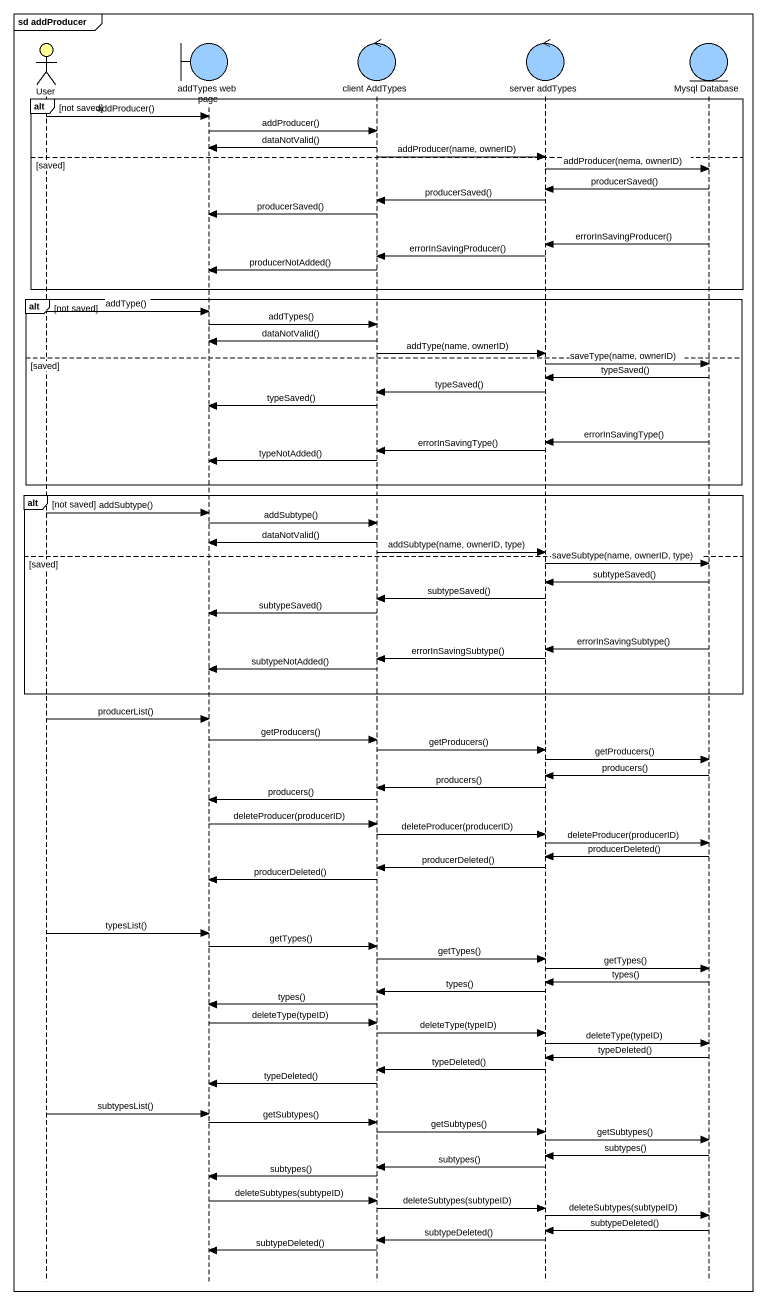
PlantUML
@startuml
mainframe sd addProducer
hide footbox
actor User #FFFE99
boundary "addTypes web page" as addTypes_web_page #99CCFF
control "client AddTypes" as client_AddTypes #99CCFF
control "server addTypes" as server_addTypes #99CCFF
entity "Mysql Database" as Mysql_Database #99CCFF

alt not saved
  User -> addTypes_web_page : addProducer()
  addTypes_web_page -> client_AddTypes : addProducer()
  client_AddTypes -> addTypes_web_page : dataNotValid()
  client_AddTypes -> server_addTypes : addProducer(name, ownerID)
else saved
  server_addTypes -> Mysql_Database : addProducer(nema, ownerID)
  Mysql_Database -> server_addTypes : producerSaved()
  server_addTypes -> client_AddTypes : producerSaved()
  client_AddTypes -> addTypes_web_page : producerSaved()
  Mysql_Database -> server_addTypes : errorInSavingProducer()
  server_addTypes -> client_AddTypes : errorInSavingProducer()
  client_AddTypes -> addTypes_web_page : producerNotAdded()
end
alt not saved
  User -> addTypes_web_page : addType()
  addTypes_web_page -> client_AddTypes : addTypes()
  client_AddTypes -> addTypes_web_page : dataNotValid()
  client_AddTypes -> server_addTypes : addType(name, ownerID)
else saved
  server_addTypes -> Mysql_Database : saveType(name, ownerID)
  Mysql_Database -> server_addTypes : typeSaved()
  server_addTypes -> client_AddTypes : typeSaved()
  client_AddTypes -> addTypes_web_page : typeSaved()
  Mysql_Database -> server_addTypes : errorInSavingType()
  server_addTypes -> client_AddTypes : errorInSavingType()
  client_AddTypes -> addTypes_web_page : typeNotAdded()
end
alt not saved
  User -> addTypes_web_page : addSubtype()
  addTypes_web_page -> client_AddTypes : addSubtype()
  client_AddTypes -> addTypes_web_page : dataNotValid()
  client_AddTypes -> server_addTypes : addSubtype(name, ownerID, type)
else saved
  server_addTypes -> Mysql_Database : saveSubtype(name, ownerID, type)
  Mysql_Database -> server_addTypes : subtypeSaved()
  server_addTypes -> client_AddTypes : subtypeSaved()
  client_AddTypes -> addTypes_web_page : subtypeSaved()
  Mysql_Database -> server_addTypes : errorInSavingSubtype()
  server_addTypes -> client_AddTypes : errorInSavingSubtype()
  client_AddTypes -> addTypes_web_page : subtypeNotAdded()
end
User -> addTypes_web_page : producerList()
addTypes_web_page -> client_AddTypes : getProducers()
client_AddTypes -> server_addTypes : getProducers()
server_addTypes -> Mysql_Database : getProducers()
Mysql_Database -> server_addTypes : producers()
server_addTypes -> client_AddTypes : producers()
client_AddTypes -> addTypes_web_page : producers()
addTypes_web_page -> client_AddTypes : deleteProducer(producerID)
client_AddTypes -> server_addTypes : deleteProducer(producerID)
server_addTypes -> Mysql_Database : deleteProducer(producerID)
Mysql_Database -> server_addTypes : producerDeleted()
server_addTypes -> client_AddTypes : producerDeleted()
client_AddTypes -> addTypes_web_page : producerDeleted()
User -> addTypes_web_page : typesList()
addTypes_web_page -> client_AddTypes : getTypes()
client_AddTypes -> server_addTypes : getTypes()
server_addTypes -> Mysql_Database : getTypes()
Mysql_Database -> server_addTypes : types()
server_addTypes -> client_AddTypes : types()
client_AddTypes -> addTypes_web_page : types()
addTypes_web_page -> client_AddTypes : deleteType(typeID)
client_AddTypes -> server_addTypes : deleteType(typeID)
server_addTypes -> Mysql_Database : deleteType(typeID)
Mysql_Database -> server_addTypes : typeDeleted()
server_addTypes -> client_AddTypes : typeDeleted()
client_AddTypes -> addTypes_web_page : typeDeleted()
User -> addTypes_web_page : subtypesList()
addTypes_web_page -> client_AddTypes : getSubtypes()
client_AddTypes -> server_addTypes : getSubtypes()
server_addTypes -> Mysql_Database : getSubtypes()
Mysql_Database -> server_addTypes : subtypes()
server_addTypes -> client_AddTypes : subtypes()
client_AddTypes -> addTypes_web_page : subtypes()
addTypes_web_page -> client_AddTypes : deleteSubtypes(subtypeID)
client_AddTypes -> server_addTypes : deleteSubtypes(subtypeID)
server_addTypes -> Mysql_Database : deleteSubtypes(subtypeID)
Mysql_Database -> server_addTypes : subtypeDeleted()
server_addTypes -> client_AddTypes : subtypeDeleted()
client_AddTypes -> addTypes_web_page : subtypeDeleted()
@enduml
